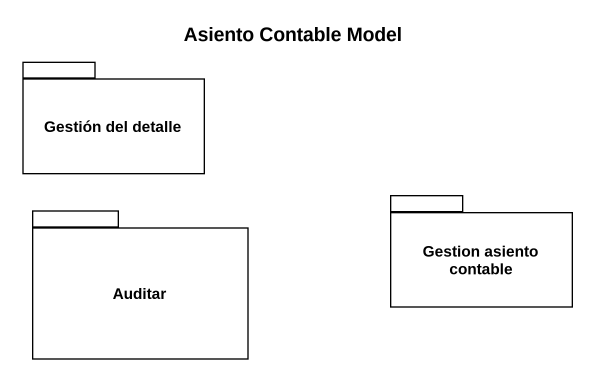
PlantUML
@startuml
title Asiento Contable Model
package "Gestión del detalle" as Gestión_del_detalle {
}
package Auditar {
}
package "Gestion asiento contable" as Gestion_asiento_contable {
}
@enduml
